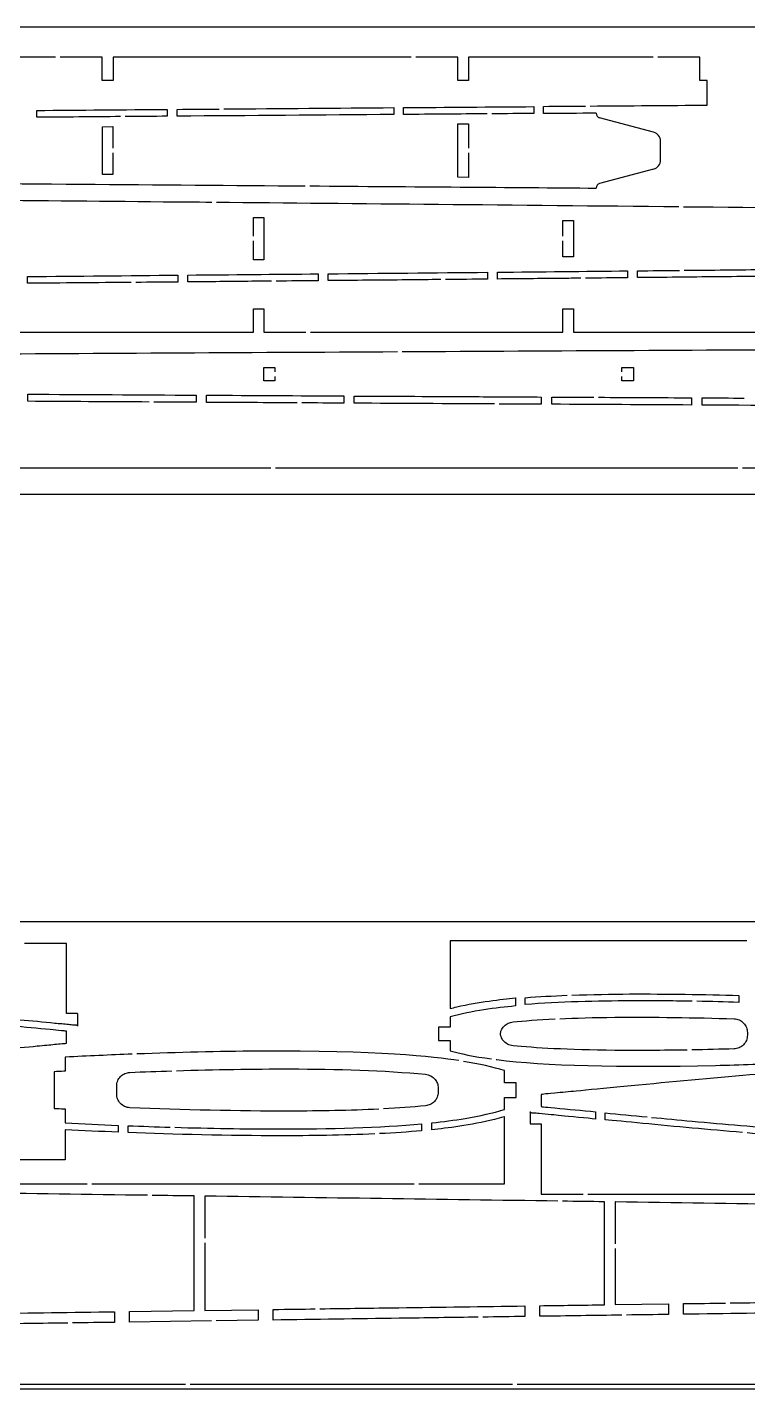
# Model space of a CAD drawing. Header units: millimetres. Extents: x -769 to 745, y -600 to 149.
# Drawn here: x 115.1 to 269.3, y -143 to 148.6 of the extents above; entities that cross this region are included whole.
import ezdxf

# ---------------------------------------------------------------- set-up
doc = ezdxf.new("R2010")
doc.units = ezdxf.units.MM
doc.header["$MEASUREMENT"] = 0
doc.layers.add('90X10', color=1, linetype='Continuous')

msp = doc.modelspace()

# ---------------------------------------------------------------- linework, layer by layer
for p, q in [((121.1, 142.2), (67.35, 142.2)), ((131.1, 142.2), (122.1, 142.2)), ((131.1, 137.2), (131.1, 142.2)), ((197.23, 142.2), (133.45, 142.2)), ((133.45, 142.2), (133.45, 137.2)), ((207.23, 142.2), (198.23, 142.2)), ((207.23, 137.2), (207.23, 142.2)), ((249.07, 142.2), (209.57, 142.2)), ((209.57, 142.2), (209.57, 137.2)), ((259.07, 142.2), (250.07, 142.2)), ((259.07, 137.2), (259.07, 142.2)), ((133.45, 137.2), (131.1, 137.2)), ((209.57, 137.2), (207.23, 137.2)), ((260.66, 137.2), (259.07, 137.2)), ((260.66, 131.93), (260.66, 137.2)), ((193.53, 131.39), (193.53, 129.91)), ((195.65, 129.93), (195.65, 131.4)), ((223.53, 131.61), (223.53, 130.14)), ((225.61, 130.12), (225.61, 131.67)), ((117.11, 129.33), (117.11, 130.8)), ((145.05, 131.02), (145.05, 129.54)), ((147.17, 129.56), (147.17, 131.03)), ((249.16, 126.13), (237.59, 129.23)), ((131.14, 127.31), (133.41, 127.33)), ((131.14, 117.05), (131.14, 127.31)), ((133.41, 127.33), (133.41, 122.68)), ((207.27, 127.89), (209.53, 127.91)), ((207.27, 116.47), (207.27, 127.89)), ((209.53, 127.91), (209.53, 122.68)), ((250.66, 120.18), (250.66, 124.18)), ((133.41, 121.68), (133.41, 117.04)), ((209.53, 121.68), (209.53, 116.45)), ((133.41, 117.04), (131.14, 117.05)), ((249.16, 118.23), (237.59, 115.13)), ((209.53, 116.45), (207.27, 116.47)), ((163.47, 103.83), (163.47, 107.88)), ((163.47, 107.88), (165.73, 107.86)), ((165.73, 107.86), (165.73, 98.8)), ((229.73, 107.25), (231.99, 107.23)), ((229.73, 103.83), (229.73, 107.25)), ((231.99, 107.23), (231.99, 99.43)), ((163.47, 98.78), (163.47, 102.83)), ((229.73, 99.41), (229.73, 102.83)), ((231.99, 99.43), (229.73, 99.41)), ((165.73, 98.8), (163.47, 98.78)), ((243.61, 96.42), (243.61, 94.95)), ((245.73, 94.98), (245.73, 96.44)), ((115.14, 93.76), (115.14, 95.22)), ((147.34, 95.51), (147.34, 94.04)), ((149.46, 94.06), (149.46, 95.53)), ((177.35, 95.78), (177.35, 94.32)), ((179.47, 94.34), (179.47, 95.8)), ((213.6, 96.13), (213.6, 94.66)), ((215.72, 94.68), (215.72, 96.15)), ((163.47, 83.27), (163.47, 88.27)), ((163.47, 88.27), (165.73, 88.27)), ((165.73, 88.27), (165.73, 83.27)), ((229.73, 83.27), (229.73, 88.27)), ((229.73, 88.27), (231.99, 88.27)), ((231.99, 88.27), (231.99, 83.27)), ((108.99, 83.27), (163.47, 83.27)), ((165.73, 83.27), (174.73, 83.27)), ((175.73, 83.27), (229.73, 83.27)), ((231.99, 83.27), (295.99, 83.27)), ((165.69, 72.88), (165.69, 75.76)), ((165.69, 75.76), (168.08, 75.76)), ((168.08, 75.76), (168.08, 74.82)), ((168.08, 73.82), (168.08, 72.88)), ((242.4, 75.76), (244.84, 75.76)), ((242.4, 74.82), (242.4, 75.76)), ((242.4, 72.88), (242.4, 73.82)), ((244.84, 75.76), (244.84, 72.88)), ((115.17, 68.49), (115.17, 70.02)), ((168.08, 72.88), (165.69, 72.88)), ((244.84, 72.88), (242.4, 72.88)), ((151.2, 69.81), (151.2, 68.28)), ((153.43, 68.26), (153.43, 69.8)), ((182.86, 69.64), (182.86, 68.1)), ((185.09, 68.08), (185.09, 69.62)), ((225.13, 69.41), (225.13, 67.86)), ((227.4, 67.85), (227.4, 69.4)), ((257.29, 69.24), (257.29, 67.69)), ((259.56, 67.68), (259.56, 69.23)), ((68.19, 54.26), (167.19, 54.26)), ((168.19, 54.26), (267.19, 54.26)), ((268.19, 54.26), (367.19, 54.26)), ((123.44, -47.68), (114.44, -47.68)), ((123.44, -62.68), (123.44, -47.68)), ((205.61, -47.07), (205.61, -61.58)), ((269.12, -47.07), (205.61, -47.07)), ((219.61, -59.32), (219.61, -61.04)), ((221.7, -60.74), (221.7, -59.27)), ((267.41, -58.79), (267.41, -60.26)), ((125.83, -62.68), (123.44, -62.68)), ((125.83, -62.68), (125.83, -65.39)), ((205.61, -63.34), (205.61, -65.57)), ((123.44, -69.01), (123.44, -66.43)), ((205.61, -65.57), (203.1, -65.57)), ((203.1, -65.57), (203.1, -68.45)), ((269.25, -66.72), (269.25, -67.29)), ((203.1, -68.45), (205.61, -68.45)), ((205.61, -68.45), (205.61, -70.67)), ((123.17, -72), (123.17, -75.01)), ((120.8, -75.13), (120.8, -82.96)), ((217.23, -77.49), (217.23, -74.86)), ((134.21, -79.89), (134.21, -78.2)), ((203.05, -78.59), (203.05, -79.5)), ((219.73, -77.49), (217.23, -77.49)), ((219.73, -80.61), (219.73, -77.49)), ((217.23, -83.23), (217.23, -80.61)), ((217.23, -80.61), (219.73, -80.61)), ((225.1, -80), (225.1, -82.58)), ((123.17, -83.09), (123.17, -86.09)), ((222.71, -83.69), (222.71, -86.32)), ((236.71, -83.7), (236.71, -85.25)), ((238.8, -85.41), (238.8, -83.94)), ((134.55, -86.61), (134.55, -88.08)), ((136.67, -88.17), (136.67, -86.7)), ((199.49, -86.3), (199.49, -87.78)), ((201.7, -87.56), (201.7, -86.08)), ((217.23, -99.11), (217.23, -84.75)), ((222.71, -86.32), (225.1, -86.32)), ((225.1, -86.32), (225.1, -101.32)), ((123.17, -87.56), (123.17, -93.99)), ((120.92, -93.98), (108.2, -93.99)), ((120.92, -93.99), (120.92, -93.98)), ((123.17, -93.99), (120.92, -93.99)), ((58.87, -99.11), (127.87, -99.11)), ((128.87, -99.11), (197.87, -99.11)), ((198.87, -99.11), (217.23, -99.11)), ((150.78, -126.29), (150.78, -101.74)), ((153.11, -101.77), (153.11, -110.77)), ((225.1, -101.32), (234.1, -101.32)), ((235.1, -101.32), (304.1, -101.32)), ((238.65, -125.04), (238.65, -102.99)), ((240.97, -103.02), (240.97, -112.02)), ((153.11, -111.77), (153.11, -126.26)), ((240.97, -113.02), (240.97, -125.01)), ((221.62, -125.29), (221.62, -127.56)), ((224.81, -127.51), (224.81, -125.24)), ((240.97, -125.01), (252.37, -124.85)), ((252.37, -124.85), (252.37, -127.12)), ((255.56, -127.08), (255.56, -124.8)), ((133.75, -126.53), (133.75, -128.81)), ((136.95, -126.49), (150.78, -126.29)), ((136.95, -128.76), (136.95, -126.49)), ((153.11, -126.26), (164.5, -126.1)), ((164.5, -126.1), (164.5, -128.37)), ((167.7, -128.32), (167.7, -126.05)), ((154.5, -128.51), (136.95, -128.76)), ((164.5, -128.37), (155.5, -128.5)), ((79.96, -142.08), (148.96, -142.08)), ((149.96, -142.08), (218.96, -142.08)), ((219.96, -142.08), (288.96, -142.08))]:
    msp.add_line(p, q)
for centre, radius, start, end in [((237.84, 130.18), 0.981, 178.8739, 255), ((248.64, 124.18), 2.02, 0, 75), ((248.64, 120.18), 2.02, 285, 0), ((237.84, 114.18), 0.981, 105, 181.1261)]:
    msp.add_arc(centre, radius, start, end)
for points in [[(157.17, 131.11), (169.29, 131.2), (181.41, 131.3), (193.53, 131.39)], [(195.65, 131.4), (204.94, 131.47), (214.24, 131.54), (223.53, 131.61)], [(225.61, 131.67), (228.61, 131.69), (231.61, 131.71), (234.61, 131.74)], [(117.11, 130.8), (126.42, 130.87), (135.74, 130.94), (145.05, 131.02)], [(135.05, 129.47), (129.07, 129.42), (123.09, 129.37), (117.11, 129.33)], [(145.05, 129.54), (142.05, 129.52), (139.05, 129.5), (136.05, 129.47)], [(147.17, 131.03), (150.17, 131.06), (153.17, 131.08), (156.17, 131.1)], [(193.53, 129.91), (178.08, 129.8), (162.62, 129.68), (147.17, 129.56)], [(213.53, 130.07), (207.57, 130.02), (201.61, 129.98), (195.65, 129.93)], [(223.53, 130.14), (220.53, 130.12), (217.53, 130.1), (214.53, 130.07)], [(75.57, 115.41), (110.1, 115.13), (143.87, 114.87), (174.57, 114.63)], [(254.6, 110.12), (219.64, 110.48), (185.25, 110.81), (155.6, 111.08)], [(354.59, 108.98), (323.64, 109.38), (289.38, 109.76), (255.6, 110.11)], [(215.72, 96.15), (225.02, 96.24), (234.32, 96.33), (243.61, 96.42)], [(245.73, 96.44), (248.7, 96.47), (251.71, 96.51), (254.73, 96.54)], [(115.14, 95.22), (125.87, 95.32), (136.61, 95.41), (147.34, 95.51)], [(137.34, 93.95), (129.94, 93.89), (122.53, 93.82), (115.14, 93.76)], [(147.34, 94.04), (144.34, 94.01), (141.34, 93.99), (138.34, 93.96)], [(149.46, 95.53), (158.76, 95.61), (168.05, 95.7), (177.35, 95.78)], [(177.35, 94.32), (174.35, 94.29), (171.35, 94.26), (168.35, 94.23)], [(179.47, 95.8), (190.84, 95.91), (202.23, 96.02), (213.6, 96.13)], [(213.6, 94.66), (210.6, 94.63), (207.6, 94.6), (204.6, 94.57)], [(243.61, 94.95), (240.61, 94.92), (237.61, 94.89), (234.61, 94.86)], [(194.31, 79.06), (161.18, 78.88), (128.01, 78.7), (95.31, 78.5)], [(294.31, 79.58), (261.68, 79.42), (228.52, 79.25), (195.31, 79.07)], [(115.17, 70.02), (127.25, 69.95), (139.27, 69.88), (151.2, 69.81)], [(141.2, 68.33), (132.52, 68.38), (123.84, 68.44), (115.17, 68.49)], [(151.2, 68.28), (148.2, 68.29), (145.2, 68.31), (142.2, 68.33)], [(153.43, 69.8), (163.32, 69.74), (173.14, 69.69), (182.86, 69.64)], [(172.86, 68.15), (166.38, 68.19), (159.9, 68.23), (153.43, 68.26)], [(182.86, 68.1), (179.86, 68.11), (176.86, 68.13), (173.86, 68.15)], [(215.13, 67.92), (205.12, 67.97), (195.1, 68.03), (185.09, 68.08)], [(225.13, 67.86), (222.13, 67.88), (219.13, 67.89), (216.13, 67.91)], [(227.4, 69.4), (230.39, 69.38), (233.39, 69.37), (236.4, 69.35)], [(257.29, 67.69), (247.33, 67.74), (237.36, 67.8), (227.4, 67.85)], [(237.4, 69.35), (244.02, 69.31), (250.66, 69.28), (257.29, 69.24)], [(259.56, 69.23), (262.56, 69.22), (265.56, 69.2), (268.56, 69.18)], [(301.28, 67.46), (287.38, 67.53), (273.47, 67.6), (259.56, 67.68)], [(221.7, -59.27), (224.58, -59.04), (227.62, -58.87), (230.69, -58.75)], [(267.41, -60.26), (264.49, -60.17), (261.47, -60.1), (258.41, -60.04)], [(219.08, -64.45), (221.43, -64.21), (224.37, -63.99), (228.06, -63.81)], [(205.61, -70.67), (207.76, -71.24), (210.63, -71.86), (214.44, -72.38)], [(266.39, -70.23), (263.43, -70.32), (260.42, -70.39), (257.39, -70.45)], [(137.03, -75.26), (139.98, -75.14), (142.99, -75.03), (146.02, -74.94)], [(200.32, -82.41), (197.47, -82.69), (194.46, -82.91), (191.34, -83.08)], [(238.8, -83.94), (241.72, -84.22), (244.7, -84.51), (247.76, -84.8)], [(136.67, -86.7), (139.6, -86.81), (142.61, -86.91), (145.66, -87)], [(199.49, -87.78), (196.63, -88.03), (193.6, -88.23), (190.51, -88.39)], [(278.2, -88.97), (275.1, -88.72), (272.12, -88.48), (269.23, -88.23)], [(255.56, -124.8), (258.56, -124.76), (261.56, -124.72), (264.56, -124.68)], [(167.7, -126.05), (171.08, -126), (174.02, -125.96), (176.7, -125.92)], [(221.62, -127.56), (218.6, -127.6), (215.61, -127.64), (212.62, -127.69)], [(242.37, -127.26), (236.52, -127.35), (230.67, -127.43), (224.81, -127.51)], [(252.37, -127.12), (249.37, -127.16), (246.37, -127.21), (243.37, -127.25)], [(133.75, -128.81), (130.72, -128.85), (127.73, -128.89), (124.75, -128.93)]]:
    msp.add_open_spline(points, degree=3)
for points, knots in [([(235.61, 131.74), (243.96, 131.81), (252.3, 131.87), (260.64, 131.93), (260.64, 131.93), (260.65, 131.93), (260.66, 131.93)], [1.148816, 1.148816, 1.148816, 1.148816, 3.648828, 3.648828, 3.648828, 3.650727, 3.650727, 3.650727, 3.650727]), ([(236.86, 130.2), (236.85, 130.2), (236.85, 130.2), (236.84, 130.2), (233.1, 130.17), (229.35, 130.14), (225.61, 130.12)], [2.425861, 2.425861, 2.425861, 2.425861, 2.427805, 2.427805, 2.427805, 3.54988, 3.54988, 3.54988, 3.54988]), ([(175.57, 114.63), (197.95, 114.46), (218.68, 114.3), (236.84, 114.16), (236.85, 114.16), (236.85, 114.16), (236.86, 114.16)], [25.705907, 25.705907, 25.705907, 25.705907, 31.657777, 31.657777, 31.657777, 31.659903, 31.659903, 31.659903, 31.659903]), ([(154.6, 111.09), (151.04, 111.12), (147.55, 111.15), (144.14, 111.18), (115.33, 111.44), (85.52, 111.7), (55.61, 111.95)], [19.611658, 19.611658, 19.611658, 19.611658, 20.741515, 20.741515, 20.741515, 30.282244, 30.282244, 30.282244, 30.282244]), ([(255.73, 96.55), (257.92, 96.57), (260.11, 96.59), (262.29, 96.61), (268.15, 96.68), (274.01, 96.74), (279.86, 96.8)], [1.100662, 1.100662, 1.100662, 1.100662, 1.744125, 1.744125, 1.744125, 3.472754, 3.472754, 3.472754, 3.472754]), ([(167.35, 94.22), (165.96, 94.21), (164.57, 94.2), (163.18, 94.19), (158.61, 94.14), (154.03, 94.1), (149.46, 94.06)], [1.06269, 1.06269, 1.06269, 1.06269, 1.479847, 1.479847, 1.479847, 2.850823, 2.850823, 2.850823, 2.850823]), ([(203.6, 94.56), (201.19, 94.54), (198.77, 94.52), (196.36, 94.49), (190.73, 94.44), (185.1, 94.39), (179.47, 94.34)], [1.057254, 1.057254, 1.057254, 1.057254, 1.781631, 1.781631, 1.781631, 3.470186, 3.470186, 3.470186, 3.470186]), ([(233.61, 94.85), (232.22, 94.84), (230.83, 94.83), (229.43, 94.81), (224.87, 94.77), (220.29, 94.72), (215.72, 94.68)], [1.052503, 1.052503, 1.052503, 1.052503, 1.469739, 1.469739, 1.469739, 2.840239, 2.840239, 2.840239, 2.840239]), ([(279.86, 95.33), (274.13, 95.27), (268.38, 95.21), (262.66, 95.15), (257.02, 95.09), (251.37, 95.03), (245.73, 94.98)], [0.04774, 0.04774, 0.04774, 0.04774, 1.766684, 1.766684, 1.766684, 3.457756, 3.457756, 3.457756, 3.457756]), ([(185.09, 69.62), (193.74, 69.58), (202.31, 69.53), (210.94, 69.49), (215.66, 69.46), (220.4, 69.43), (225.13, 69.41)], [22.094693, 22.094693, 22.094693, 22.094693, 24.687906, 24.687906, 24.687906, 26.108816, 26.108816, 26.108816, 26.108816]), ([(205.61, -61.58), (206.09, -61.46), (206.57, -61.34), (207.04, -61.23), (211.76, -60.14), (216.55, -59.61), (219.54, -59.33), (219.56, -59.33), (219.58, -59.33), (219.61, -59.32)], [0.314807, 0.314807, 0.314807, 0.314807, 0.458266, 0.458266, 0.458266, 1.88391, 1.88391, 1.88391, 1.894328, 1.894328, 1.894328, 1.894328]), ([(219.61, -61.04), (219.59, -61.04), (219.57, -61.04), (219.55, -61.04), (215.49, -61.43), (210.23, -62.11), (205.61, -63.34)], [12.7846157, 12.7846157, 12.7846157, 12.7846157, 12.7875087, 12.7875087, 12.7875087, 13.435958, 13.435958, 13.435958, 13.435958]), ([(257.41, -60.03), (252.99, -59.95), (248.52, -59.92), (244.24, -59.94), (237.24, -59.97), (228.9, -60.16), (221.7, -60.74)], [1.113038, 1.113038, 1.113038, 1.113038, 2.355432, 2.355432, 2.355432, 4.384143, 4.384143, 4.384143, 4.384143]), ([(231.69, -58.72), (235.91, -58.56), (240.14, -58.5), (244.02, -58.47), (251.82, -58.43), (260.22, -58.58), (267.41, -58.79)], [1.010239, 1.010239, 1.010239, 1.010239, 2.192027, 2.192027, 2.192027, 4.568693, 4.568693, 4.568693, 4.568693]), ([(111.81, -63.82), (112.41, -63.88), (112.94, -63.93), (113.49, -63.98), (115.98, -64.21), (118.48, -64.43), (120.96, -64.69), (121.95, -64.79), (122.94, -64.84), (123.92, -64.97), (124.31, -65.02), (124.6, -65.06), (125.1, -65.07), (125.27, -65.07), (125.42, -65.08), (125.53, -65.1), (125.59, -65.11), (125.63, -65.13), (125.67, -65.16), (125.69, -65.17), (125.7, -65.18), (125.72, -65.19), (125.73, -65.21), (125.74, -65.22), (125.75, -65.24), (125.78, -65.29), (125.8, -65.34), (125.83, -65.39)], [0.043053, 0.043053, 0.043053, 0.043053, 0.229778, 0.229778, 0.229778, 1.077199, 1.077199, 1.077199, 1.413121, 1.413121, 1.413121, 1.544711, 1.544711, 1.544711, 1.591665, 1.591665, 1.591665, 1.613687, 1.613687, 1.613687, 1.623793, 1.623793, 1.623793, 1.633657, 1.633657, 1.633657, 1.656691, 1.656691, 1.656691, 1.656691]), ([(229.06, -63.77), (232.39, -63.62), (236.29, -63.51), (240.88, -63.46), (249.15, -63.38), (258, -63.53), (266.39, -63.78)], [0.861607, 0.861607, 0.861607, 0.861607, 1.351803, 1.351803, 1.351803, 2.23458, 2.23458, 2.23458, 2.23458]), ([(266.39, -63.78), (266.77, -63.8), (267.15, -63.88), (267.5, -64.04), (267.85, -64.19), (268.17, -64.42), (268.43, -64.7), (268.7, -64.97), (268.91, -65.3), (269.04, -65.66), (269.18, -66), (269.25, -66.36), (269.25, -66.72)], [0, 0, 0, 0, 0.1174026, 0.1174026, 0.1174026, 0.2347863, 0.2347863, 0.2347863, 0.3520741, 0.3520741, 0.3520741, 0.4638751, 0.4638751, 0.4638751, 0.4638751]), ([(123.44, -66.43), (123.43, -66.43), (123.42, -66.43), (123.41, -66.43), (123.06, -66.39), (122.88, -66.37), (122.39, -66.33), (121.59, -66.27), (120.79, -66.19), (119.99, -66.11), (117.26, -65.83), (114.54, -65.59), (111.81, -65.33)], [0.51145, 0.51145, 0.51145, 0.51145, 0.529226, 0.529226, 0.529226, 1.049354, 1.049354, 1.049354, 1.901012, 1.901012, 1.901012, 4.79618, 4.79618, 4.79618, 4.79618]), ([(216.36, -67.01), (216.39, -66.76), (216.46, -66.52), (216.55, -66.29), (216.69, -65.94), (216.9, -65.62), (217.17, -65.36), (217.42, -65.1), (217.71, -64.89), (218.04, -64.73), (218.36, -64.58), (218.72, -64.48), (219.08, -64.45)], [0.0364977, 0.0364977, 0.0364977, 0.0364977, 0.1128814, 0.1128814, 0.1128814, 0.2276954, 0.2276954, 0.2276954, 0.3375327, 0.3375327, 0.3375327, 0.4485139, 0.4485139, 0.4485139, 0.4485139]), ([(219.08, -69.56), (218.67, -69.52), (218.27, -69.4), (217.91, -69.21), (217.56, -69.02), (217.24, -68.77), (216.99, -68.46), (216.78, -68.2), (216.62, -67.92), (216.51, -67.61), (216.44, -67.41), (216.39, -67.21), (216.36, -67.01)], [0, 0, 0, 0, 0.1259887, 0.1259887, 0.1259887, 0.2480772, 0.2480772, 0.2480772, 0.3489661, 0.3489661, 0.3489661, 0.4126448, 0.4126448, 0.4126448, 0.4126448]), ([(72.23, -73.58), (72.57, -73.56), (72.91, -73.53), (73.25, -73.51), (82.23, -72.83), (89.66, -72.2), (99.79, -71.25), (106.15, -70.66), (112.86, -70.01), (117.17, -69.61), (117.87, -69.54), (118.58, -69.48), (119.28, -69.41), (120.37, -69.31), (121.46, -69.19), (122.55, -69.1), (122.83, -69.08), (123.12, -69.05), (123.41, -69.02), (123.42, -69.02), (123.43, -69.02), (123.44, -69.01)], [4.844286, 4.844286, 4.844286, 4.844286, 4.868045, 4.868045, 4.868045, 5.492636, 5.492636, 5.492636, 5.884684, 5.884684, 5.884684, 5.948645, 5.948645, 5.948645, 6.047519, 6.047519, 6.047519, 6.073586, 6.073586, 6.073586, 6.074654, 6.074654, 6.074654, 6.074654]), ([(256.39, -70.47), (251.17, -70.56), (245.92, -70.6), (240.89, -70.55), (230.56, -70.44), (223.69, -70.02), (219.08, -69.56)], [1.260778, 1.260778, 1.260778, 1.260778, 2.772495, 2.772495, 2.772495, 5.874444, 5.874444, 5.874444, 5.874444]), ([(269.25, -67.29), (269.25, -67.67), (269.17, -68.05), (269.03, -68.4), (268.88, -68.76), (268.67, -69.08), (268.4, -69.35), (268.13, -69.62), (267.81, -69.84), (267.46, -69.99), (267.12, -70.14), (266.76, -70.22), (266.39, -70.23)], [0, 0, 0, 0, 0.1171109, 0.1171109, 0.1171109, 0.234315, 0.234315, 0.234315, 0.3516362, 0.3516362, 0.3516362, 0.4638584, 0.4638584, 0.4638584, 0.4638584]), ([(137.56, -71.36), (132.78, -71.54), (127.99, -71.76), (123.23, -72), (123.21, -72), (123.19, -72), (123.17, -72)], [2.1236203, 2.1236203, 2.1236203, 2.1236203, 2.279471, 2.279471, 2.279471, 2.2800916, 2.2800916, 2.2800916, 2.2800916]), ([(207.46, -72.75), (202.03, -71.91), (190.48, -70.52), (164.41, -70.72), (156, -70.79), (147.31, -71), (138.55, -71.32)], [0.941117, 0.941117, 0.941117, 0.941117, 1.826817, 1.826817, 1.826817, 2.11274, 2.11274, 2.11274, 2.11274]), ([(217.23, -74.86), (217.21, -74.86), (217.2, -74.85), (217.18, -74.85), (214.8, -74.14), (211.88, -73.47), (208.45, -72.91)], [0.2798764, 0.2798764, 0.2798764, 0.2798764, 0.2834993, 0.2834993, 0.2834993, 0.8847224, 0.8847224, 0.8847224, 0.8847224]), ([(215.43, -72.51), (215.49, -72.52), (215.54, -72.53), (215.6, -72.53), (225.9, -73.83), (241.66, -74.24), (262.41, -73.76), (267.69, -73.64), (273.14, -73.46), (278.55, -73.24)], [0.733034, 0.733034, 0.733034, 0.733034, 0.739103, 0.739103, 0.739103, 1.872606, 1.872606, 1.872606, 2.161365, 2.161365, 2.161365, 2.161365]), ([(123.17, -75.01), (123.08, -75.01), (122.99, -75.01), (122.9, -75.02), (122.22, -75.05), (121.53, -75.09), (120.85, -75.13), (120.83, -75.13), (120.81, -75.13), (120.8, -75.13)], [1.9661374, 1.9661374, 1.9661374, 1.9661374, 1.9924767, 1.9924767, 1.9924767, 2.1934597, 2.1934597, 2.1934597, 2.1990374, 2.1990374, 2.1990374, 2.1990374]), ([(134.21, -78.2), (134.21, -77.81), (134.28, -77.43), (134.43, -77.08), (134.57, -76.73), (134.79, -76.4), (135.05, -76.13), (135.32, -75.86), (135.64, -75.64), (135.99, -75.49), (136.32, -75.35), (136.67, -75.27), (137.03, -75.26)], [0, 0, 0, 0, 0.1171104, 0.1171104, 0.1171104, 0.2343133, 0.2343133, 0.2343133, 0.3516333, 0.3516333, 0.3516333, 0.4610624, 0.4610624, 0.4610624, 0.4610624]), ([(147.02, -74.91), (155.19, -74.66), (163.5, -74.51), (171.31, -74.53), (181.25, -74.55), (191.58, -74.82), (200.32, -75.68)], [1.261894, 1.261894, 1.261894, 1.261894, 3.626611, 3.626611, 3.626611, 6.63551, 6.63551, 6.63551, 6.63551]), ([(200.32, -75.68), (200.73, -75.72), (201.13, -75.84), (201.49, -76.03), (201.84, -76.22), (202.15, -76.47), (202.4, -76.78), (202.61, -77.04), (202.77, -77.32), (202.88, -77.63), (202.99, -77.94), (203.05, -78.27), (203.05, -78.59)], [0, 0, 0, 0, 0.1259874, 0.1259874, 0.1259874, 0.2480734, 0.2480734, 0.2480734, 0.3489656, 0.3489656, 0.3489656, 0.4491851, 0.4491851, 0.4491851, 0.4491851]), ([(280.21, -74.97), (272.38, -75.58), (264.32, -76.27), (255.67, -77.07), (247.18, -77.86), (237.6, -78.8), (232.59, -79.28), (231.08, -79.42), (229.56, -79.57), (228.05, -79.72), (226.7, -79.86), (226.3, -79.87), (225.69, -79.93), (225.47, -79.96), (225.28, -79.98), (225.12, -80), (225.11, -80), (225.1, -80), (225.1, -80)], [16.040248, 16.040248, 16.040248, 16.040248, 17.995339, 17.995339, 17.995339, 19.912233, 19.912233, 19.912233, 20.491405, 20.491405, 20.491405, 21.010692, 21.010692, 21.010692, 21.20249, 21.20249, 21.20249, 21.21119, 21.21119, 21.21119, 21.21119]), ([(137.03, -82.83), (136.64, -82.82), (136.27, -82.73), (135.92, -82.57), (135.57, -82.41), (135.26, -82.18), (135, -81.9), (134.74, -81.62), (134.54, -81.3), (134.4, -80.94), (134.27, -80.6), (134.21, -80.25), (134.21, -79.89)], [0, 0, 0, 0, 0.1174029, 0.1174029, 0.1174029, 0.2347835, 0.2347835, 0.2347835, 0.3520666, 0.3520666, 0.3520666, 0.4610789, 0.4610789, 0.4610789, 0.4610789]), ([(203.05, -79.5), (203.05, -79.87), (202.98, -80.23), (202.84, -80.57), (202.7, -80.92), (202.49, -81.24), (202.23, -81.5), (201.98, -81.76), (201.68, -81.97), (201.36, -82.13), (201.03, -82.28), (200.68, -82.38), (200.32, -82.41)], [0, 0, 0, 0, 0.1128814, 0.1128814, 0.1128814, 0.2276938, 0.2276938, 0.2276938, 0.3375328, 0.3375328, 0.3375328, 0.4485167, 0.4485167, 0.4485167, 0.4485167]), ([(120.8, -82.96), (120.81, -82.96), (120.83, -82.96), (120.85, -82.97), (121.53, -83), (122.22, -83.04), (122.9, -83.07), (122.99, -83.08), (123.08, -83.08), (123.17, -83.09)], [1.7079417, 1.7079417, 1.7079417, 1.7079417, 1.7134864, 1.7134864, 1.7134864, 1.9132227, 1.9132227, 1.9132227, 1.9394689, 1.9394689, 1.9394689, 1.9394689]), ([(190.35, -83.13), (184.19, -83.43), (177.67, -83.55), (171.31, -83.56), (160.27, -83.59), (148.26, -83.28), (137.03, -82.83)], [1.189519, 1.189519, 1.189519, 1.189519, 2.81259, 2.81259, 2.81259, 5.629323, 5.629323, 5.629323, 5.629323]), ([(201.7, -86.08), (204.1, -85.83), (206.5, -85.51), (208.83, -85.12), (211.97, -84.59), (214.8, -83.95), (217.18, -83.24), (217.2, -83.24), (217.21, -83.24), (217.23, -83.23)], [1.5439702, 1.5439702, 1.5439702, 1.5439702, 1.6171041, 1.6171041, 1.6171041, 1.7155267, 1.7155267, 1.7155267, 1.716119, 1.716119, 1.716119, 1.716119]), ([(236.71, -85.25), (235.28, -85.11), (230.88, -84.7), (229.43, -84.55), (228.56, -84.46), (228, -84.4), (227.27, -84.33), (226.4, -84.25), (225.52, -84.19), (224.66, -84.08), (224.26, -84.02), (223.85, -83.99), (223.45, -83.98), (223.27, -83.98), (223.12, -83.97), (223, -83.94), (222.94, -83.93), (222.89, -83.91), (222.85, -83.88), (222.83, -83.87), (222.82, -83.85), (222.8, -83.83), (222.79, -83.82), (222.77, -83.8), (222.76, -83.78), (222.75, -83.75), (222.73, -83.72), (222.71, -83.69)], [0.0196775, 0.0196775, 0.0196775, 0.0196775, 0.1547988, 0.1547988, 0.1547988, 0.2364237, 0.2364237, 0.2364237, 0.3338237, 0.3338237, 0.3338237, 0.3787954, 0.3787954, 0.3787954, 0.3984931, 0.3984931, 0.3984931, 0.4076037, 0.4076037, 0.4076037, 0.4118005, 0.4118005, 0.4118005, 0.4159167, 0.4159167, 0.4159167, 0.4217946, 0.4217946, 0.4217946, 0.4217946]), ([(225.1, -82.58), (225.1, -82.58), (225.11, -82.58), (225.12, -82.58), (225.26, -82.6), (225.41, -82.62), (225.58, -82.64), (226.2, -82.71), (226.62, -82.72), (228.02, -82.86), (230.92, -83.15), (233.82, -83.42), (236.71, -83.7)], [0.0582397, 0.0582397, 0.0582397, 0.0582397, 0.05876, 0.05876, 0.05876, 0.0684406, 0.0684406, 0.0684406, 0.1024762, 0.1024762, 0.1024762, 0.17266, 0.17266, 0.17266, 0.17266]), ([(123.17, -86.09), (123.19, -86.09), (123.21, -86.09), (123.23, -86.09), (126.94, -86.28), (130.75, -86.46), (134.55, -86.61)], [2.683015, 2.683015, 2.683015, 2.683015, 2.688693, 2.688693, 2.688693, 3.800612, 3.800612, 3.800612, 3.800612]), ([(146.66, -87.03), (154.06, -87.25), (161.64, -87.38), (168.76, -87.39), (179.75, -87.4), (190.69, -87.11), (199.49, -86.3)], [1.109914, 1.109914, 1.109914, 1.109914, 3.233025, 3.233025, 3.233025, 6.508526, 6.508526, 6.508526, 6.508526]), ([(217.23, -84.75), (217.2, -84.76), (217.17, -84.77), (217.15, -84.78), (216.45, -84.98), (215.75, -85.16), (215.08, -85.33), (210.02, -86.58), (204.85, -87.23), (201.7, -87.56)], [0.301468, 0.301468, 0.301468, 0.301468, 0.309198, 0.309198, 0.309198, 0.521506, 0.521506, 0.521506, 2.118081, 2.118081, 2.118081, 2.118081]), ([(268.23, -88.15), (264.52, -87.83), (260.95, -87.51), (257.43, -87.19), (250.58, -86.56), (242.33, -85.75), (238.8, -85.41)], [1.126533, 1.126533, 1.126533, 1.126533, 2.334672, 2.334672, 2.334672, 4.68013, 4.68013, 4.68013, 4.68013]), ([(248.75, -84.9), (251.58, -85.17), (254.47, -85.44), (257.42, -85.71), (264.35, -86.35), (271.27, -86.94), (278.2, -87.49)], [1.008167, 1.008167, 1.008167, 1.008167, 1.813801, 1.813801, 1.813801, 3.704735, 3.704735, 3.704735, 3.704735]), ([(134.55, -88.08), (130.82, -87.93), (126.98, -87.75), (123.23, -87.56), (123.21, -87.56), (123.19, -87.56), (123.17, -87.56)], [0.137862, 0.137862, 0.137862, 0.137862, 1.252852, 1.252852, 1.252852, 1.259095, 1.259095, 1.259095, 1.259095]), ([(189.51, -88.44), (182.64, -88.75), (175.51, -88.85), (169.27, -88.85), (158.41, -88.85), (146.19, -88.53), (136.67, -88.17)], [1.002309, 1.002309, 1.002309, 1.002309, 2.90784, 2.90784, 2.90784, 6.224135, 6.224135, 6.224135, 6.224135]), ([(140.79, -101.6), (115.62, -101.24), (90.46, -100.88), (65.3, -100.53), (65.28, -100.53), (65.26, -100.53), (65.24, -100.53)], [18.863098, 18.863098, 18.863098, 18.863098, 26.412323, 26.412323, 26.412323, 26.418409, 26.418409, 26.418409, 26.418409]), ([(150.78, -101.74), (150.76, -101.74), (150.74, -101.74), (150.72, -101.74), (147.74, -101.7), (144.76, -101.65), (141.78, -101.61)], [17.8630979, 17.8630979, 17.8630979, 17.8630979, 17.8690135, 17.8690135, 17.8690135, 18.7630979, 18.7630979, 18.7630979, 18.7630979]), ([(228.65, -102.84), (203.49, -102.49), (178.33, -102.13), (153.17, -101.77), (153.15, -101.77), (153.13, -101.77), (153.11, -101.77)], [10.07566, 10.07566, 10.07566, 10.07566, 17.624888, 17.624888, 17.624888, 17.630973, 17.630973, 17.630973, 17.630973]), ([(238.65, -102.99), (238.63, -102.99), (238.61, -102.99), (238.59, -102.99), (235.61, -102.94), (232.63, -102.9), (229.65, -102.86)], [9.0756598, 9.0756598, 9.0756598, 9.0756598, 9.0815751, 9.0815751, 9.0815751, 9.9756598, 9.9756598, 9.9756598, 9.9756598]), ([(316.52, -104.1), (291.35, -103.74), (266.19, -103.38), (241.03, -103.02), (241.01, -103.02), (240.99, -103.02), (240.97, -103.02)], [1.288216, 1.288216, 1.288216, 1.288216, 8.837449, 8.837449, 8.837449, 8.843535, 8.843535, 8.843535, 8.843535]), ([(177.7, -125.91), (183.82, -125.82), (188.67, -125.75), (194.61, -125.67), (203.61, -125.54), (212.62, -125.41), (221.62, -125.29)], [1.150018, 1.150018, 1.150018, 1.150018, 3.528563, 3.528563, 3.528563, 7.126409, 7.126409, 7.126409, 7.126409]), ([(224.81, -125.24), (229.4, -125.18), (234, -125.11), (238.59, -125.05), (238.61, -125.05), (238.63, -125.04), (238.65, -125.04)], [0.005915, 0.005915, 0.005915, 0.005915, 1.384022, 1.384022, 1.384022, 1.389937, 1.389937, 1.389937, 1.389937]), ([(265.56, -124.66), (271.2, -124.58), (276.83, -124.5), (282.46, -124.42), (291.47, -124.29), (300.48, -124.16), (309.48, -124.04)], [1.005915, 1.005915, 1.005915, 1.005915, 2.696205, 2.696205, 2.696205, 5.398192, 5.398192, 5.398192, 5.398192]), ([(89.83, -127.16), (95.48, -127.08), (101.14, -127), (106.76, -126.92), (115.76, -126.79), (124.75, -126.66), (133.75, -126.53)], [1.005065, 1.005065, 1.005065, 1.005065, 2.699292, 2.699292, 2.699292, 5.410498, 5.410498, 5.410498, 5.410498]), ([(211.62, -127.7), (205.99, -127.78), (200.38, -127.86), (194.7, -127.94), (185.65, -128.07), (176.78, -128.2), (167.7, -128.32)], [1.01026, 1.01026, 1.01026, 1.01026, 2.710121, 2.710121, 2.710121, 5.418564, 5.418564, 5.418564, 5.418564]), ([(299.48, -126.45), (293.85, -126.53), (288.2, -126.61), (282.59, -126.69), (273.58, -126.82), (264.58, -126.95), (255.56, -127.08)], [1.003235, 1.003235, 1.003235, 1.003235, 2.685751, 2.685751, 2.685751, 5.380979, 5.380979, 5.380979, 5.380979]), ([(123.75, -128.95), (118.11, -129.03), (112.51, -129.11), (106.82, -129.19), (97.77, -129.32), (88.86, -129.44), (79.83, -129.57)], [1.015932, 1.015932, 1.015932, 1.015932, 2.737168, 2.737168, 2.737168, 5.474949, 5.474949, 5.474949, 5.474949])]:
    msp.add_open_spline(points, degree=3, knots=knots)
at = {"layer": '90X10', "color": 1, "linetype": 'Continuous'}
for points in [[(-491.79, 48.62), (408.21, 48.62), (408.21, 148.62), (-491.79, 148.62)], [(-490.04, -143.04), (409.96, -143.04), (409.96, -43.04), (-490.04, -43.04)]]:
    msp.add_lwpolyline(points, close=True, dxfattribs=at)

doc.saveas('drawing.dxf')
